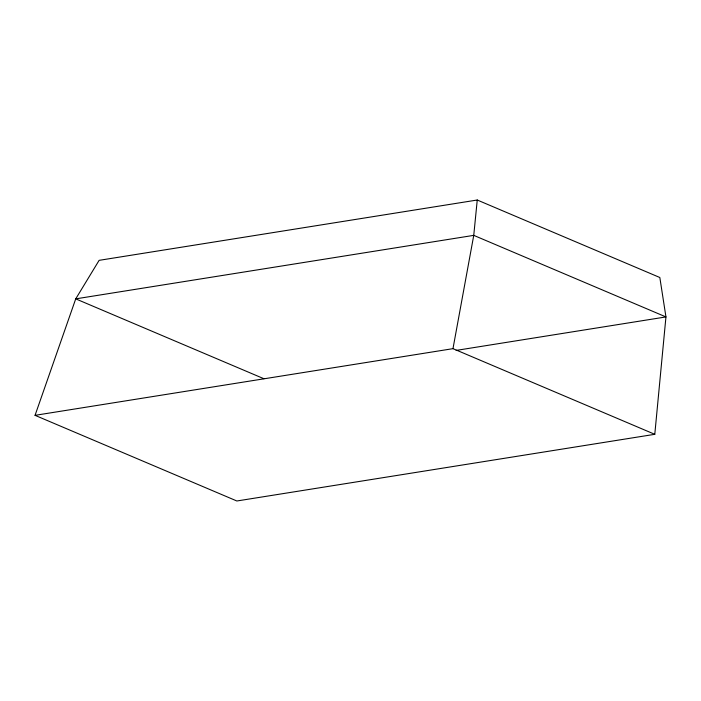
<?xml version="1.0" encoding="UTF-8"?>
<svg xmlns="http://www.w3.org/2000/svg" width="701" height="701" viewBox="0 0 701 701"><rect width="100%" height="100%" fill="white"/><g stroke="black" fill="none" stroke-linecap="round" stroke-linejoin="round"><path stroke-width="1.05" d="M654.787 434.313L665.95 316.931L659.834 277.508L477.25 200.013L99.121 260.343L75.726 298.863L35.05 415.334L236.859 500.987L654.787 434.313L452.977 348.66L35.05 415.334M477.25 200.013L473.753 235.361L452.977 348.66M456.123 350.412L665.95 316.931L473.753 235.361L75.726 298.863L263.9 378.724"/></g></svg>
